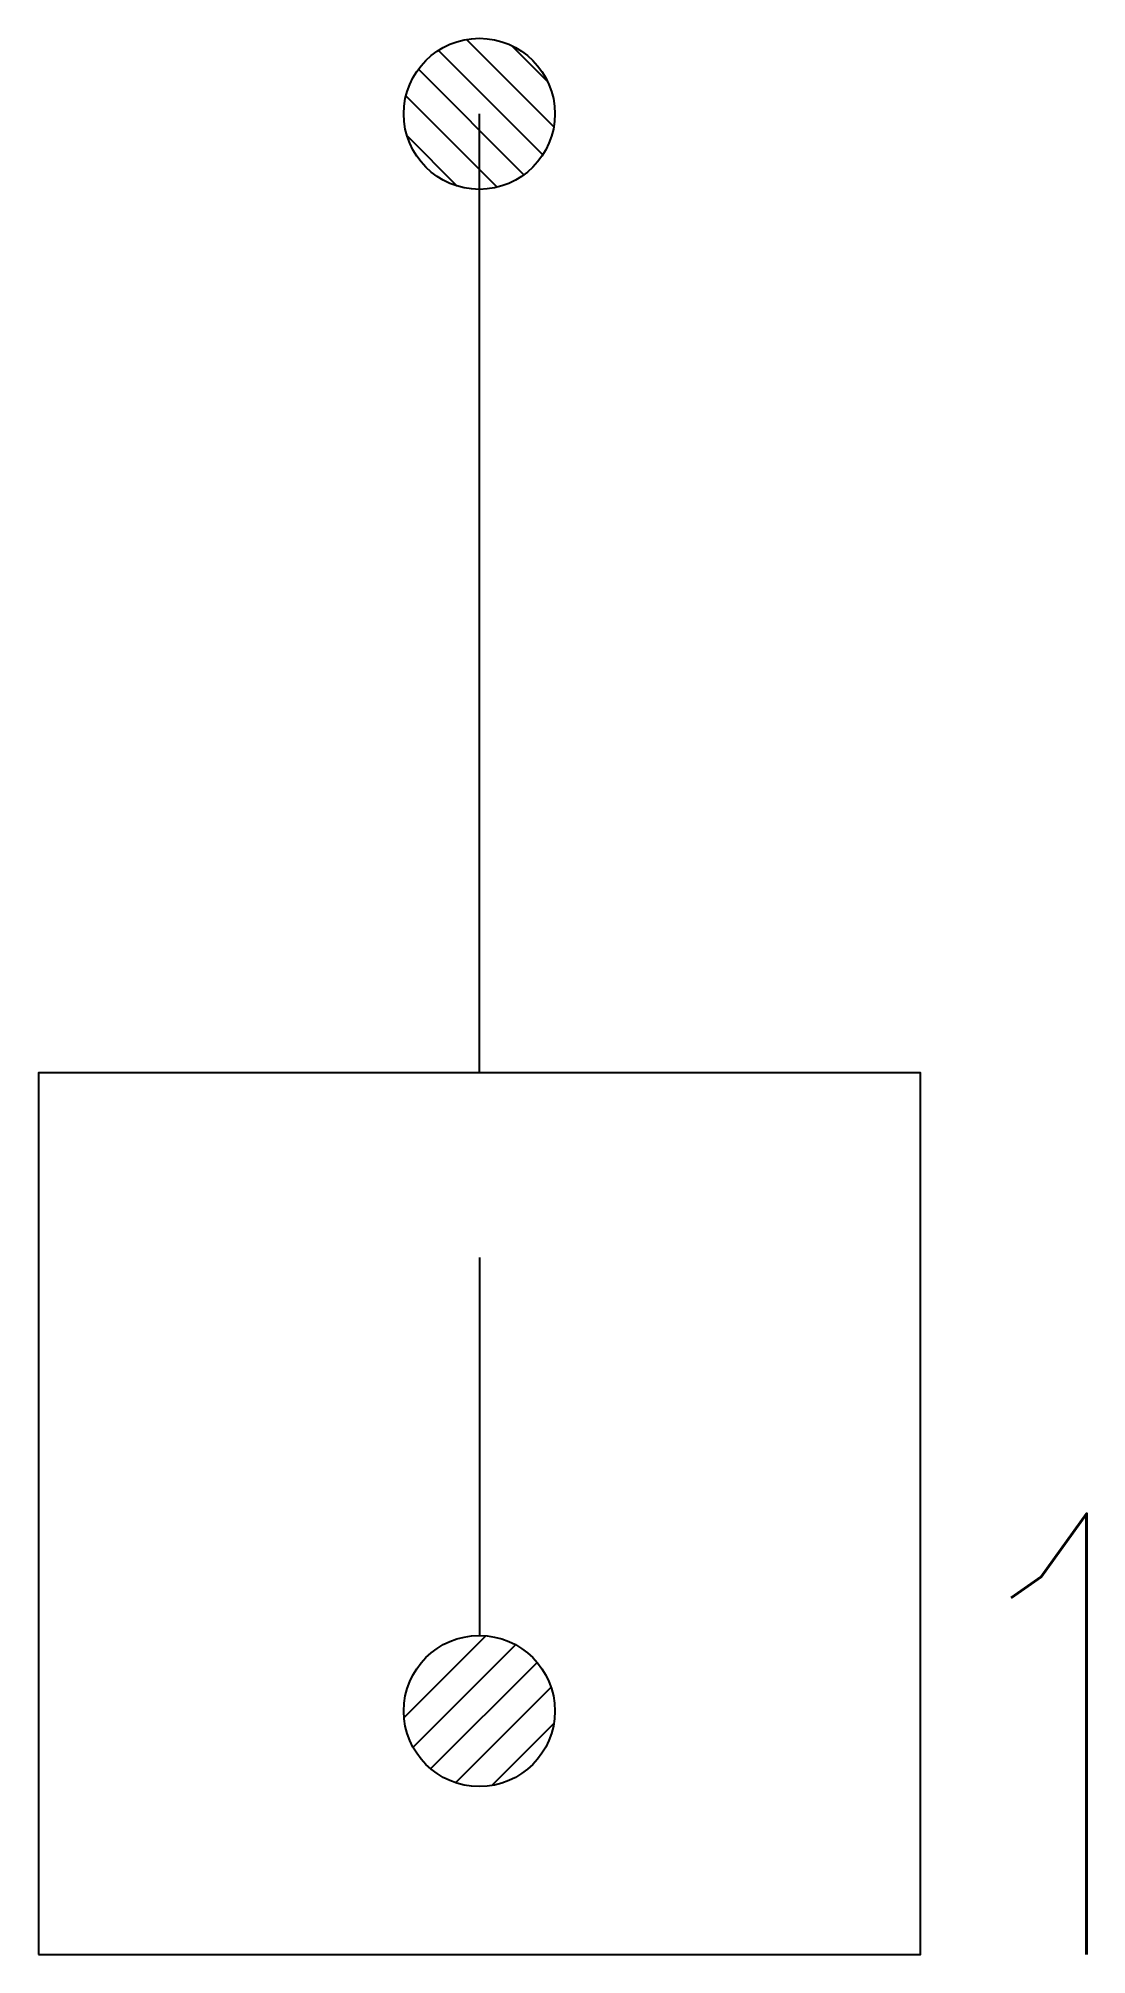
# Model space of a CAD drawing. Header units: millimetres. Extents: x 0 to 475, y 1146 to 2015.
import ezdxf

# ---------------------------------------------------------------- set-up
doc = ezdxf.new("R2010")
doc.units = ezdxf.units.MM
doc.header["$LTSCALE"] = 1000
doc.header["$PDMODE"] = 1
doc.header["$PDSIZE"] = 1
doc.layers.add('E-ANNO-TEXT', color=6, linetype='Continuous')
doc.layers.add('E-EQUIP', color=4, linetype='Continuous')
doc.styles.add('E-TEXT', font='romans.shx', dxfattribs={"width": 0.8, "bigfont": 'hztxt.shx'})

# ---------------------------------------------------------------- blocks, each defined once
blk = doc.blocks.new('FA-09-智能型点型感温探测器')
h = blk.add_hatch()
h.set_pattern_fill('ANSI31', color=6, style=0)
h.set_pattern_definition([(45, (-3814.5282, -2207.00641), (-0.0883883476, 0.0883883476), [])])
h.paths.add_polyline_path([(0.3426, -0.8947, 1), (-0.3426, -0.8947, 1)])
at = {"color": 6}
blk.add_line((0, 1.1624), (0, -0.5521), dxfattribs=at)
blk.add_lwpolyline([(-2, -2), (2, -2), (2, 2), (-2, 2)], close=True)
blk.add_circle((0, -0.8947), 0.3426, dxfattribs=at)
for p in [(0, 2), (-2, 0), (2, 0), (0, -2)]:
    blk.add_point(p)

msp = doc.modelspace()

# ---------------------------------------------------------------- hatches: boundary and pattern name
at = {"layer": 'E-ANNO-TEXT'}
h = msp.add_hatch(dxfattribs=at)
h.set_pattern_fill('ANSI31', color=11, scale=100, style=0)
h.set_pattern_definition([(135, (381652.82, -218630.37), (8.83883476, 8.83883476), [])])
h.paths.add_polyline_path([(165.74, 1980.8, -1), (234.26, 1980.8, -1)])

# ---------------------------------------------------------------- linework, layer by layer
at = {"layer": 'E-ANNO-TEXT', "color": 11}
msp.add_line((200, 1545.68), (200, 1980.8), dxfattribs=at)
msp.add_circle((200, 1980.8), 34.26, dxfattribs=at)

# ---------------------------------------------------------------- block references
at = {"layer": 'E-EQUIP', "xscale": 100, "yscale": 100, "zscale": 100}
msp.add_blockref('FA-09-智能型点型感温探测器', (200, 1345.68), dxfattribs=at)

# ---------------------------------------------------------------- texts
at = {"layer": 'E-ANNO-TEXT', "color": 6, "style": 'E-TEXT', "width": 0.8}
msp.add_text('1', height=200, rotation=0, dxfattribs=at).set_placement((400, 1145.68))

doc.saveas('drawing.dxf')
